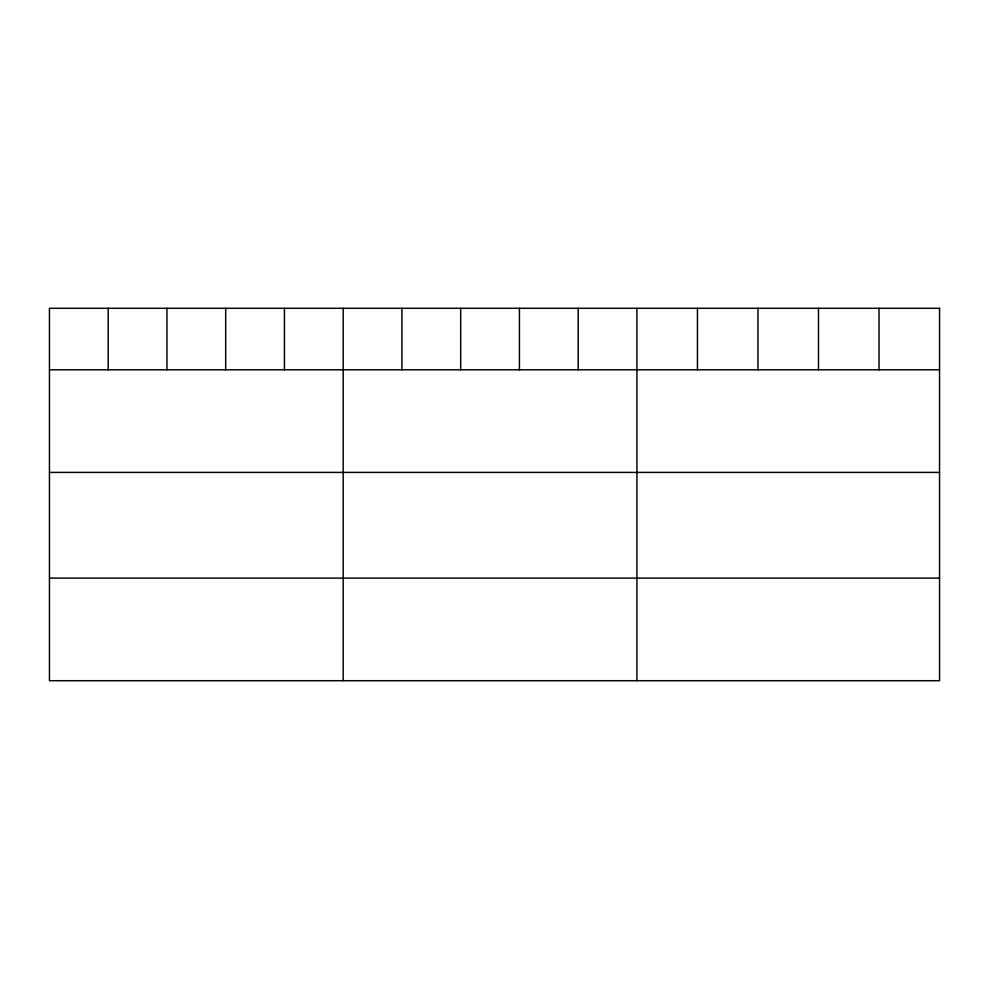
<?xml version="1.0" encoding="UTF-8"?>
<svg xmlns="http://www.w3.org/2000/svg" width="989" height="989" viewBox="0 0 989 989"><rect width="100%" height="100%" fill="white"/><g stroke="black" fill="none" stroke-linecap="round" stroke-linejoin="round"><path stroke-width="1.48" d="M49.45 369.799L939.55 369.799M49.45 472.408L939.55 472.408M49.45 578.108L939.55 578.108M879.023 308.296L879.023 369.799M818.496 308.296L818.496 369.799M757.97 308.296L757.97 369.799M697.443 308.296L697.443 369.799M636.916 308.296L636.916 680.704M578.169 308.296L578.169 369.799M519.423 308.296L519.423 369.799M460.676 308.296L460.676 369.799M401.93 308.296L401.93 369.799M343.183 308.296L343.183 680.704M284.436 308.296L284.436 369.799M225.69 308.296L225.69 369.799M166.943 308.296L166.943 369.799M108.197 308.296L108.197 369.799M939.55 308.296L49.45 308.296L49.45 680.704L939.55 680.704L939.55 308.296"/></g></svg>
